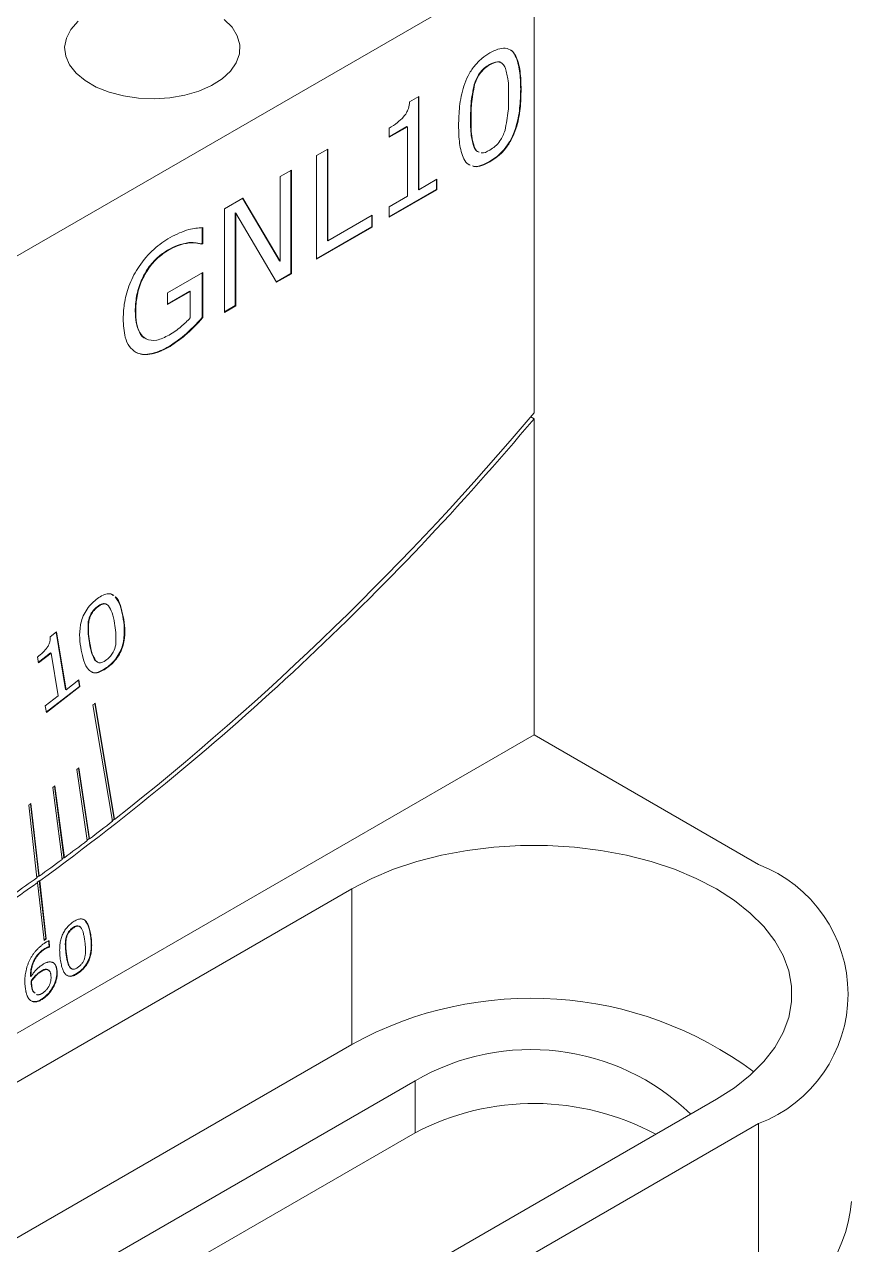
# Model space of a CAD drawing. Header units: inches. Extents: x 0.1 to 10.9, y 0 to 8.5.
# Drawn here: x 9.757 to 10.278, y 6.767 to 7.536 of the extents above; entities that cross this region are included whole.
import ezdxf

# ---------------------------------------------------------------- set-up
doc = ezdxf.new("R2010")
doc.units = ezdxf.units.IN
doc.header["$MEASUREMENT"] = 0

msp = doc.modelspace()

# ---------------------------------------------------------------- linework, layer by layer
at = {"color": 7, "linetype": 'Continuous', "lineweight": 0}
for p, q in [((9.22979, 7.088), (10.07832, 7.57785)), ((10.07832, 7.29087), (10.07832, 7.57785)), ((10.05021, 7.51044), (10.0505, 7.51027)), ((10.04064, 7.49799), (10.04092, 7.49783)), ((9.99996, 7.48689), (10.00574, 7.49022)), ((10.00546, 7.49006), (10.00546, 7.43168)), ((10.00574, 7.49022), (10.00574, 7.43152)), ((10.06991, 7.49497), (10.07019, 7.49481)), ((10.0384, 7.4767), (10.03868, 7.47654)), ((9.9983, 7.47137), (9.98713, 7.46492)), ((9.99858, 7.47121), (9.98713, 7.46459)), ((9.98713, 7.46459), (9.98713, 7.47038)), ((9.9983, 7.47137), (9.99858, 7.47121)), ((9.99858, 7.42738), (9.99858, 7.47121)), ((9.9413, 7.45302), (9.94846, 7.45715)), ((9.9413, 7.3877), (9.9413, 7.45302)), ((9.94818, 7.45699), (9.94818, 7.39944)), ((9.94846, 7.45715), (9.94846, 7.39927)), ((10.04059, 7.45819), (10.04088, 7.45802)), ((9.91838, 7.43979), (9.92555, 7.44393)), ((9.92526, 7.44376), (9.92526, 7.37877)), ((9.92555, 7.44393), (9.92555, 7.3786)), ((10.03789, 7.44723), (10.03695, 7.44759)), ((10.05021, 7.44925), (10.0505, 7.44908)), ((9.91838, 7.38645), (9.91838, 7.43979)), ((10.00574, 7.43152), (10.0172, 7.43813)), ((10.01692, 7.43797), (10.01692, 7.43168)), ((10.0172, 7.43813), (10.0172, 7.43152)), ((10.01692, 7.43168), (9.98713, 7.41448)), ((10.0172, 7.43152), (9.98713, 7.41415)), ((10.00546, 7.43168), (10.00574, 7.43152)), ((10.01692, 7.43168), (10.0172, 7.43152)), ((9.8833, 7.41954), (9.89491, 7.42624)), ((9.89477, 7.42616), (9.9181, 7.38661)), ((9.89491, 7.42624), (9.91838, 7.38645)), ((9.98713, 7.42077), (9.99858, 7.42738)), ((9.98713, 7.41415), (9.98713, 7.42077)), ((9.8833, 7.35421), (9.8833, 7.41954)), ((9.89018, 7.41695), (9.89018, 7.35851)), ((9.89018, 7.41695), (9.89046, 7.41679)), ((9.89046, 7.41679), (9.89046, 7.35835)), ((9.91619, 7.3732), (9.89046, 7.41679)), ((9.94846, 7.39927), (9.97639, 7.4154)), ((9.9761, 7.41523), (9.9761, 7.40812)), ((9.97639, 7.4154), (9.97639, 7.40795)), ((9.86941, 7.40779), (9.86941, 7.39779)), ((9.86969, 7.40763), (9.86969, 7.39763)), ((9.9761, 7.40812), (9.9413, 7.38802)), ((9.97639, 7.40795), (9.9413, 7.3877)), ((9.9761, 7.40812), (9.97639, 7.40795)), ((9.86096, 7.39821), (9.86125, 7.39805)), ((9.86941, 7.39779), (9.86873, 7.3974)), ((9.86873, 7.3974), (9.86901, 7.39723)), ((9.86969, 7.39763), (9.86901, 7.39723)), ((9.86941, 7.39779), (9.86969, 7.39763)), ((9.94818, 7.39944), (9.94846, 7.39927)), ((9.84757, 7.39345), (9.84785, 7.39329)), ((9.9181, 7.38661), (9.91838, 7.38645)), ((9.8475, 7.36662), (9.86969, 7.37944)), ((9.86941, 7.37927), (9.86941, 7.35107)), ((9.86969, 7.37944), (9.86969, 7.35091)), ((9.92526, 7.37877), (9.91605, 7.37345)), ((9.92555, 7.3786), (9.91619, 7.3732)), ((9.92526, 7.37877), (9.92555, 7.3786)), ((9.86153, 7.36761), (9.8475, 7.35951)), ((9.86182, 7.36745), (9.8475, 7.35918)), ((9.8475, 7.35918), (9.8475, 7.36662)), ((9.86153, 7.36761), (9.86182, 7.36745)), ((9.86182, 7.35072), (9.86182, 7.36745)), ((9.82716, 7.35513), (9.82745, 7.35497)), ((9.86941, 7.35107), (9.86969, 7.35091)), ((9.89018, 7.35851), (9.8833, 7.35454)), ((9.89046, 7.35835), (9.8833, 7.35421)), ((9.89018, 7.35851), (9.89046, 7.35835)), ((9.84879, 7.33297), (9.84907, 7.3328)), ((10.07622, 7.2884), (10.07832, 7.28719)), ((10.07832, 7.28719), (10.07832, 7.08792)), ((9.81254, 7.17646), (9.81336, 7.17589)), ((9.80309, 7.16867), (9.80337, 7.1685)), ((9.79756, 7.15941), (9.79784, 7.15924)), ((9.81935, 7.16275), (9.81963, 7.16259)), ((9.7736, 7.14978), (9.77764, 7.15292)), ((9.77742, 7.15274), (9.78327, 7.11655)), ((9.77764, 7.15292), (9.78356, 7.11639)), ((9.79831, 7.14596), (9.7986, 7.14579)), ((9.76616, 7.1333), (9.76555, 7.137)), ((9.77389, 7.13967), (9.7661, 7.13363)), ((9.77417, 7.13951), (9.76616, 7.1333)), ((9.77389, 7.13967), (9.77417, 7.13951)), ((9.77855, 7.11251), (9.77417, 7.13951)), ((9.80195, 7.13495), (9.80223, 7.13479)), ((9.80991, 7.13093), (9.81019, 7.13077)), ((9.78356, 7.11639), (9.79158, 7.1226)), ((9.79135, 7.12243), (9.79198, 7.11853)), ((9.79158, 7.1226), (9.79226, 7.11837)), ((9.79198, 7.11853), (9.77115, 7.1024)), ((9.79226, 7.11837), (9.77121, 7.10206)), ((9.78327, 7.11655), (9.78356, 7.11639)), ((9.79198, 7.11853), (9.79226, 7.11837)), ((9.77053, 7.1063), (9.77855, 7.11251)), ((9.77121, 7.10206), (9.77053, 7.1063)), ((9.8005, 7.10688), (9.81278, 7.03356)), ((9.80167, 7.10779), (9.81389, 7.03481)), ((9.8019, 7.10797), (9.81418, 7.03465)), ((9.22979, 6.59808), (10.07832, 7.08792)), ((10.21974, 7.00628), (10.07832, 7.08792)), ((9.79148, 7.06702), (9.79809, 7.02262)), ((9.79171, 7.0672), (9.79837, 7.02246)), ((9.79031, 7.06614), (9.79698, 7.02139)), ((9.7752, 7.05482), (9.78113, 7.00952)), ((9.77636, 7.05568), (9.78225, 7.01072)), ((9.7766, 7.05585), (9.78253, 7.01056)), ((9.76005, 7.04378), (9.76524, 6.99795)), ((9.76121, 7.04462), (9.76636, 6.99912)), ((9.76145, 7.04479), (9.76664, 6.99896)), ((9.81389, 7.03481), (9.81418, 7.03465)), ((9.79809, 7.02262), (9.79837, 7.02246)), ((9.78225, 7.01072), (9.78253, 7.01056)), ((9.76636, 6.99912), (9.76664, 6.99896)), ((9.3978, 6.66437), (9.96348, 6.99093)), ((9.7653, 6.99507), (9.76558, 6.99491)), ((9.76558, 6.99491), (9.76972, 6.95839)), ((9.7667, 6.99608), (9.76699, 6.99592)), ((9.77084, 6.95957), (9.7667, 6.99608)), ((9.77112, 6.9594), (9.76699, 6.99592)), ((9.96348, 6.89295), (9.96348, 6.99093)), ((9.76968, 6.95873), (9.77084, 6.95957)), ((9.76972, 6.95839), (9.77112, 6.9594)), ((9.77084, 6.95957), (9.77112, 6.9594)), ((9.78347, 6.95974), (9.78375, 6.95957)), ((9.78768, 6.96636), (9.78797, 6.9662)), ((9.79902, 6.96132), (9.7993, 6.96116)), ((9.76907, 6.95262), (9.76935, 6.95245)), ((9.77257, 6.95839), (9.77298, 6.95456)), ((9.77298, 6.95456), (9.7728, 6.95443)), ((9.7728, 6.95443), (9.77308, 6.95427)), ((9.77286, 6.95822), (9.77326, 6.9544)), ((9.77298, 6.95456), (9.77326, 6.9544)), ((9.77326, 6.9544), (9.77308, 6.95427)), ((9.78363, 6.9498), (9.78391, 6.94964)), ((9.76121, 6.9359), (9.76149, 6.93574)), ((9.76695, 6.93853), (9.76723, 6.93837)), ((9.77259, 6.93958), (9.77105, 6.94032)), ((9.77105, 6.94032), (9.77133, 6.94015)), ((9.77769, 6.93957), (9.77797, 6.9394)), ((9.78592, 6.94157), (9.7862, 6.9414)), ((9.7915, 6.93838), (9.79178, 6.93822)), ((9.76152, 6.93288), (9.76181, 6.93272)), ((9.76165, 6.93092), (9.76194, 6.93076)), ((9.76919, 6.92211), (9.76948, 6.92194)), ((9.76218, 6.92011), (9.76247, 6.91994)), ((9.3978, 6.56638), (9.96348, 6.89295)), ((10.00336, 6.86992), (9.43768, 6.54336)), ((10.00336, 6.83726), (10.00336, 6.86992)), ((9.62746, 6.53178), (10.19315, 6.85835)), ((10.00336, 6.83726), (9.44254, 6.51351)), ((9.65405, 6.51644), (10.21974, 6.843)), ((10.21974, 6.843), (10.21974, 6.71235))]:
    msp.add_line(p, q, dxfattribs=at)
at = {"color": 7, "linetype": 'Continuous', "lineweight": 0, "flags": 128}
for points in [[(9.79116, 7.53765), (9.78667, 7.53256), (9.78382, 7.52709), (9.78271, 7.52141), (9.78338, 7.51571), (9.7858, 7.51017), (9.78989, 7.50497), (9.79553, 7.50028), (9.80252, 7.49624), (9.81066, 7.49298), (9.81967, 7.49062), (9.82926, 7.48922), (9.83914, 7.48884), (9.84897, 7.48948), (9.85845, 7.49112), (9.86727, 7.49372), (9.87514, 7.49718), (9.88182, 7.50139), (9.88708, 7.50623), (9.89077, 7.51153), (9.89275, 7.51713), (9.89297, 7.52284), (9.89143, 7.52848), (9.88816, 7.53388), (9.88327, 7.53884)], [(9.96348, 6.99093), (9.97611, 6.9975), (9.98987, 7.00327), (10.00459, 7.00817), (10.02012, 7.01216), (10.03628, 7.0152), (10.05291, 7.01724), (10.06982, 7.01826), (10.08682, 7.01826), (10.10372, 7.01724), (10.12035, 7.0152), (10.13652, 7.01216), (10.15204, 7.00817), (10.16677, 7.00327), (10.18052, 6.9975), (10.19315, 6.99093), (10.20452, 6.98364), (10.21452, 6.9757), (10.22302, 6.9672), (10.22993, 6.95824), (10.23518, 6.9489), (10.23872, 6.93931), (10.24049, 6.92955), (10.24049, 6.91973), (10.23872, 6.90997), (10.23518, 6.90038), (10.22993, 6.89104), (10.22302, 6.88208), (10.21452, 6.87358), (10.20452, 6.86564), (10.19315, 6.85835)]]:
    msp.add_lwpolyline(points, dxfattribs=at)
at = {"color": 7, "linetype": 'Continuous', "lineweight": 0}
for centre, radius, start, end in [((8.68785, 8.46003), 1.81668, 308.31551, 319.94154), ((8.72209, 8.42478), 1.77015, 306.17721, 320.01039), ((8.92011, 8.23572), 1.43156, 307.95104, 308.02177), ((8.91478, 8.21932), 1.44789, 307.20681, 307.27624), ((8.93355, 8.19429), 1.41661, 306.45063, 306.52108), ((8.95203, 8.16895), 1.38524, 305.6832, 305.75471), ((8.86889, 8.24365), 1.53469, 307.27572, 307.95485), ((8.85858, 8.25671), 1.55102, 307.95377, 308.01904), ((8.8887, 8.21759), 1.50194, 306.52058, 307.20955), ((8.87852, 8.23083), 1.51835, 307.20842, 307.27463), ((8.90824, 8.19117), 1.46909, 305.75424, 306.45344), ((8.89821, 8.20459), 1.48554, 306.45226, 306.51945), ((10.18875, 6.92464), 0.08732, 290.78342, 69.21658), ((8.92746, 8.16444), 1.43617, 304.97624, 305.68608), ((8.91759, 8.17801), 1.45265, 305.68486, 305.75306), ((8.92682, 8.16275), 1.43784, 304.8458, 305.68669), ((8.91532, 8.1786), 1.45712, 305.68497, 305.75295), ((10.07668, 6.68736), 0.23469, 53.34795, 118.83766), ((10.0764, 6.74511), 0.14461, 45.93008, 120.3362), ((10.07823, 6.69451), 0.16119, 61.585, 117.67413), ((10.17822, 6.80397), 0.10059, 294.37466, 354.3052)]:
    msp.add_arc(centre, radius, start, end, dxfattribs=at)
for points, knots in [([(10.0505, 7.51771), (10.05219, 7.51859), (10.05557, 7.52035), (10.06039, 7.52104), (10.06435, 7.5195), (10.06784, 7.51475), (10.0699, 7.50633), (10.07009, 7.49865), (10.07019, 7.49481)], [0, 0, 0, 0, 0.125099, 0.249988, 0.374791, 0.499798, 0.74959, 1, 1, 1, 1]), ([(10.03081, 7.47199), (10.0309, 7.47595), (10.0311, 7.48387), (10.0331, 7.49467), (10.03663, 7.50347), (10.04058, 7.50958), (10.04542, 7.51448), (10.0488, 7.51663), (10.0505, 7.51771)], [0, 0, 0, 0, 0.250435, 0.500237, 0.625233, 0.750039, 0.874898, 1, 1, 1, 1]), ([(10.0634, 7.5195), (10.06355, 7.51945), (10.06501, 7.51892), (10.06741, 7.51464), (10.06966, 7.50657), (10.06982, 7.49884), (10.06991, 7.49497)], [0, 0, 0, 0, 0.022461, 0.217915, 0.608474, 1, 1, 1, 1]), ([(10.05021, 7.51044), (10.04909, 7.50972), (10.04685, 7.50828), (10.04305, 7.50411), (10.04155, 7.50031), (10.04064, 7.49799)], [0, 0, 0, 0, 0.281165, 0.561581, 1, 1, 1, 1]), ([(10.0505, 7.51027), (10.04937, 7.50955), (10.04713, 7.50812), (10.04333, 7.50394), (10.04183, 7.50015), (10.04092, 7.49783)], [0, 0, 0, 0, 0.281165, 0.561581, 1, 1, 1, 1]), ([(10.058, 7.51127), (10.05799, 7.51129), (10.05738, 7.51206), (10.05481, 7.51257), (10.05196, 7.51124), (10.05021, 7.51044)], [0, 0, 0, 0, 0.011297, 0.396616, 1, 1, 1, 1]), ([(10.06001, 7.50893), (10.05948, 7.50976), (10.05843, 7.51143), (10.05518, 7.51252), (10.05227, 7.51112), (10.0505, 7.51027)], [0, 0, 0, 0, 0.280849, 0.561118, 1, 1, 1, 1]), ([(10.06231, 7.49026), (10.06234, 7.49409), (10.06239, 7.50092), (10.06073, 7.50649), (10.06001, 7.50893)], [0, 0, 0, 0, 0.5608985, 1, 1, 1, 1]), ([(10.04064, 7.49799), (10.03983, 7.49386), (10.03839, 7.48646), (10.0384, 7.47969), (10.0384, 7.4767)], [0, 0, 0, 0, 0.5588379, 1, 1, 1, 1]), ([(10.04092, 7.49783), (10.04012, 7.49369), (10.03868, 7.48629), (10.03868, 7.47952), (10.03868, 7.47654)], [0, 0, 0, 0, 0.5588379, 1, 1, 1, 1]), ([(10.06991, 7.49497), (10.06981, 7.49101), (10.06962, 7.48309), (10.06765, 7.47228), (10.06409, 7.46349), (10.06013, 7.45738), (10.0553, 7.45248), (10.05191, 7.45032), (10.05021, 7.44925)], [0, 0, 0, 0, 0.250442, 0.500252, 0.625226, 0.749995, 0.874887, 1, 1, 1, 1]), ([(10.07019, 7.49481), (10.07009, 7.49084), (10.0699, 7.48293), (10.06794, 7.47212), (10.06438, 7.46332), (10.06042, 7.45721), (10.05558, 7.45231), (10.05219, 7.45016), (10.0505, 7.44908)], [0, 0, 0, 0, 0.250442, 0.500252, 0.625226, 0.749995, 0.874887, 1, 1, 1, 1]), ([(10.06004, 7.46895), (10.06087, 7.47309), (10.06235, 7.48052), (10.06232, 7.48728), (10.06231, 7.49026)], [0, 0, 0, 0, 0.55897, 1, 1, 1, 1]), ([(9.99616, 7.47739), (9.99676, 7.4782), (9.99798, 7.47981), (9.99958, 7.48319), (9.99982, 7.48548), (9.99996, 7.48689)], [0, 0, 0, 0, 0.28053, 0.560631, 1, 1, 1, 1]), ([(9.98713, 7.47038), (9.98886, 7.47143), (9.99195, 7.4733), (9.99487, 7.47614), (9.99616, 7.47739)], [0, 0, 0, 0, 0.560891, 1, 1, 1, 1]), ([(10.0384, 7.4767), (10.03835, 7.4729), (10.03826, 7.46613), (10.03988, 7.46061), (10.04059, 7.45819)], [0, 0, 0, 0, 0.560855, 1, 1, 1, 1]), ([(10.03868, 7.47654), (10.03863, 7.47274), (10.03855, 7.46596), (10.04016, 7.46045), (10.04088, 7.45802)], [0, 0, 0, 0, 0.560855, 1, 1, 1, 1]), ([(10.03817, 7.44707), (10.03771, 7.44721), (10.0359, 7.44777), (10.03321, 7.45218), (10.03106, 7.4604), (10.03089, 7.46812), (10.03081, 7.47199)], [0, 0, 0, 0, 0.0643244, 0.2513881, 0.6252299, 1, 1, 1, 1]), ([(10.0505, 7.45653), (10.05162, 7.45724), (10.05386, 7.45868), (10.05767, 7.46283), (10.05914, 7.46663), (10.06004, 7.46895)], [0, 0, 0, 0, 0.281321, 0.561907, 1, 1, 1, 1]), ([(10.04059, 7.45819), (10.04107, 7.45723), (10.04175, 7.45588), (10.04306, 7.45555), (10.04344, 7.45545)], [0, 0, 0, 0, 0.708289, 1, 1, 1, 1]), ([(10.04088, 7.45802), (10.04135, 7.45707), (10.04203, 7.45572), (10.04334, 7.45538), (10.04373, 7.45529)], [0, 0, 0, 0, 0.708289, 1, 1, 1, 1]), ([(10.04506, 7.45482), (10.04513, 7.45479), (10.04658, 7.45426), (10.04859, 7.45542), (10.0505, 7.45653)], [0, 0, 0, 0, 0.051008, 1, 1, 1, 1]), ([(10.0505, 7.44908), (10.04882, 7.44824), (10.04546, 7.44654), (10.04156, 7.44564), (10.03989, 7.44639), (10.03949, 7.44657)], [0, 0, 0, 0, 0.432065, 0.863458, 1, 1, 1, 1]), ([(10.05021, 7.44925), (10.04854, 7.4484), (10.04519, 7.44672), (10.04139, 7.4458), (10.03981, 7.44648), (10.03951, 7.44662)], [0, 0, 0, 0, 0.447021, 0.893346, 1, 1, 1, 1]), ([(9.8491, 7.40145), (9.85309, 7.4034), (9.86024, 7.40689), (9.8668, 7.4074), (9.86969, 7.40763)], [0, 0, 0, 0, 0.559557, 1, 1, 1, 1]), ([(9.81957, 7.3502), (9.81972, 7.3537), (9.82003, 7.36068), (9.82333, 7.37227), (9.82957, 7.38413), (9.83866, 7.3947), (9.84561, 7.39919), (9.8491, 7.40145)], [0, 0, 0, 0, 0.187056, 0.373754, 0.560302, 0.779786, 1, 1, 1, 1]), ([(9.86096, 7.39821), (9.85853, 7.39779), (9.85419, 7.39704), (9.84959, 7.39455), (9.84757, 7.39345)], [0, 0, 0, 0, 0.559766, 1, 1, 1, 1]), ([(9.86125, 7.39805), (9.85881, 7.39763), (9.85447, 7.39687), (9.84988, 7.39438), (9.84785, 7.39329)], [0, 0, 0, 0, 0.559766, 1, 1, 1, 1]), ([(9.86873, 7.3974), (9.86734, 7.39771), (9.86486, 7.39826), (9.86215, 7.39823), (9.86096, 7.39821)], [0, 0, 0, 0, 0.560089, 1, 1, 1, 1]), ([(9.86901, 7.39723), (9.86762, 7.39754), (9.86515, 7.3981), (9.86244, 7.39806), (9.86125, 7.39805)], [0, 0, 0, 0, 0.560089, 1, 1, 1, 1]), ([(9.84757, 7.39345), (9.8454, 7.39204), (9.84108, 7.38922), (9.83512, 7.38236), (9.83041, 7.37374), (9.82756, 7.36419), (9.8273, 7.35815), (9.82716, 7.35513)], [0, 0, 0, 0, 0.1868738, 0.3732747, 0.5597773, 0.7796013, 1, 1, 1, 1]), ([(9.84785, 7.39329), (9.84569, 7.39188), (9.84136, 7.38906), (9.83541, 7.3822), (9.83069, 7.37358), (9.82785, 7.36403), (9.82758, 7.35799), (9.82745, 7.35497)], [0, 0, 0, 0, 0.1868738, 0.3732747, 0.5597773, 0.7796013, 1, 1, 1, 1]), ([(9.82716, 7.35513), (9.82725, 7.35259), (9.82742, 7.34752), (9.82962, 7.34159), (9.8319, 7.33798), (9.83386, 7.33776), (9.83391, 7.33775)], [0, 0, 0, 0, 0.3309383, 0.661294, 0.9911382, 1, 1, 1, 1]), ([(9.82745, 7.35497), (9.82754, 7.35245), (9.82774, 7.34743), (9.82978, 7.34115), (9.83397, 7.33687), (9.84058, 7.33601), (9.84585, 7.3386), (9.84848, 7.3399)], [0, 0, 0, 0, 0.187222, 0.374115, 0.560718, 0.780001, 1, 1, 1, 1]), ([(9.86941, 7.35107), (9.86571, 7.34708), (9.8591, 7.33996), (9.85194, 7.3351), (9.84879, 7.33297)], [0, 0, 0, 0, 0.560352, 1, 1, 1, 1]), ([(9.86969, 7.35091), (9.86599, 7.34692), (9.85938, 7.3398), (9.85222, 7.33494), (9.84907, 7.3328)], [0, 0, 0, 0, 0.560352, 1, 1, 1, 1]), ([(9.82769, 7.32899), (9.82619, 7.33012), (9.82318, 7.3324), (9.82012, 7.33956), (9.81978, 7.34617), (9.81957, 7.3502)], [0, 0, 0, 0, 0.279953, 0.560098, 1, 1, 1, 1]), ([(9.84848, 7.3399), (9.85105, 7.34155), (9.85563, 7.3445), (9.85993, 7.34882), (9.86182, 7.35072)], [0, 0, 0, 0, 0.559899, 1, 1, 1, 1]), ([(9.84879, 7.33297), (9.84662, 7.33181), (9.84229, 7.32951), (9.83643, 7.32788), (9.83131, 7.32759), (9.82871, 7.32863), (9.82741, 7.32915)], [0, 0, 0, 0, 0.280085, 0.560055, 0.780079, 1, 1, 1, 1]), ([(9.84907, 7.3328), (9.84691, 7.33165), (9.84258, 7.32935), (9.83671, 7.32772), (9.8316, 7.32743), (9.82899, 7.32847), (9.82769, 7.32899)], [0, 0, 0, 0, 0.280085, 0.560055, 0.780079, 1, 1, 1, 1]), ([(9.80252, 7.17322), (9.80368, 7.17408), (9.80601, 7.17579), (9.80949, 7.17703), (9.81215, 7.17694), (9.81327, 7.17603), (9.81365, 7.17573)], [0, 0, 0, 0, 0.286234, 0.571936, 0.857388, 1, 1, 1, 1]), ([(9.81455, 7.17508), (9.81568, 7.17336), (9.81795, 7.16992), (9.81888, 7.16514), (9.81935, 7.16275)], [0, 0, 0, 0, 0.499408, 1, 1, 1, 1]), ([(9.81481, 7.17493), (9.81481, 7.17493), (9.81639, 7.17384), (9.81804, 7.16948), (9.8191, 7.16489), (9.81963, 7.16259)], [0, 0, 0, 0, 0.002477, 0.500648, 1, 1, 1, 1]), ([(9.79308, 7.14141), (9.79271, 7.14386), (9.79198, 7.14877), (9.79223, 7.15578), (9.79383, 7.16184), (9.79606, 7.16635), (9.7991, 7.17028), (9.80138, 7.17224), (9.80252, 7.17322)], [0, 0, 0, 0, 0.2504322, 0.5002529, 0.6252507, 0.7500317, 0.8748988, 1, 1, 1, 1]), ([(9.80309, 7.16867), (9.80235, 7.16803), (9.80087, 7.16676), (9.79859, 7.16351), (9.79795, 7.16096), (9.79756, 7.15941)], [0, 0, 0, 0, 0.281122, 0.561455, 1, 1, 1, 1]), ([(9.80337, 7.1685), (9.80263, 7.16787), (9.80115, 7.16659), (9.79888, 7.16335), (9.79823, 7.1608), (9.79784, 7.15924)], [0, 0, 0, 0, 0.281122, 0.561455, 1, 1, 1, 1]), ([(9.80947, 7.1699), (9.80919, 7.17013), (9.80844, 7.17076), (9.80624, 7.17084), (9.80429, 7.16949), (9.80309, 7.16867)], [0, 0, 0, 0, 0.18492, 0.502615, 1, 1, 1, 1]), ([(9.81038, 7.16928), (9.80992, 7.1697), (9.80899, 7.17054), (9.80654, 7.17069), (9.80457, 7.16933), (9.80337, 7.1685)], [0, 0, 0, 0, 0.280973, 0.561229, 1, 1, 1, 1]), ([(9.81412, 7.1582), (9.81371, 7.16056), (9.81299, 7.16476), (9.81118, 7.1679), (9.81038, 7.16928)], [0, 0, 0, 0, 0.560864, 1, 1, 1, 1]), ([(9.79756, 7.15941), (9.79744, 7.15673), (9.79722, 7.15193), (9.79798, 7.14779), (9.79831, 7.14596)], [0, 0, 0, 0, 0.558893, 1, 1, 1, 1]), ([(9.79784, 7.15924), (9.79772, 7.15656), (9.7975, 7.15177), (9.79826, 7.14762), (9.7986, 7.14579)], [0, 0, 0, 0, 0.558893, 1, 1, 1, 1]), ([(9.81935, 7.16275), (9.81972, 7.16029), (9.82046, 7.15538), (9.82022, 7.14838), (9.81861, 7.14232), (9.81638, 7.13781), (9.81334, 7.13387), (9.81105, 7.13191), (9.80991, 7.13093)], [0, 0, 0, 0, 0.250426, 0.500225, 0.625208, 0.749996, 0.874891, 1, 1, 1, 1]), ([(9.81963, 7.16259), (9.82, 7.16013), (9.82074, 7.15522), (9.8205, 7.14822), (9.81889, 7.14215), (9.81666, 7.13764), (9.81362, 7.1337), (9.81134, 7.13175), (9.81019, 7.13077)], [0, 0, 0, 0, 0.250426, 0.500225, 0.625208, 0.749996, 0.874891, 1, 1, 1, 1]), ([(9.81485, 7.14473), (9.81499, 7.14742), (9.81524, 7.15224), (9.81446, 7.15638), (9.81412, 7.1582)], [0, 0, 0, 0, 0.558981, 1, 1, 1, 1]), ([(9.77169, 7.14305), (9.77207, 7.14367), (9.77282, 7.14491), (9.77369, 7.14735), (9.77363, 7.14886), (9.7736, 7.14978)], [0, 0, 0, 0, 0.28055, 0.560664, 1, 1, 1, 1]), ([(9.79831, 7.14596), (9.79869, 7.14361), (9.79938, 7.13943), (9.80116, 7.13632), (9.80195, 7.13495)], [0, 0, 0, 0, 0.560782, 1, 1, 1, 1]), ([(9.7986, 7.14579), (9.79898, 7.14345), (9.79966, 7.13927), (9.80145, 7.13615), (9.80223, 7.13479)], [0, 0, 0, 0, 0.560782, 1, 1, 1, 1]), ([(9.80934, 7.13548), (9.81008, 7.13612), (9.81155, 7.1374), (9.81384, 7.14063), (9.81447, 7.14318), (9.81485, 7.14473)], [0, 0, 0, 0, 0.281253, 0.5617, 1, 1, 1, 1]), ([(9.76555, 7.137), (9.76676, 7.13797), (9.76892, 7.13971), (9.77085, 7.14203), (9.77169, 7.14305)], [0, 0, 0, 0, 0.560955, 1, 1, 1, 1]), ([(9.81019, 7.13077), (9.80781, 7.12916), (9.80423, 7.12675), (9.80008, 7.12716), (9.79699, 7.12948), (9.79458, 7.13436), (9.79358, 7.13906), (9.79308, 7.14141)], [0, 0, 0, 0, 0.248355, 0.373404, 0.49867, 0.749014, 1, 1, 1, 1]), ([(9.80991, 7.13093), (9.80756, 7.12938), (9.80403, 7.12706), (9.80059, 7.12707), (9.79971, 7.12771), (9.79961, 7.12779)], [0, 0, 0, 0, 0.635388, 0.955313, 1, 1, 1, 1]), ([(9.80195, 7.13495), (9.80237, 7.1344), (9.80279, 7.13384), (9.80347, 7.1338), (9.80349, 7.1338)], [0, 0, 0, 0, 0.982572, 1, 1, 1, 1]), ([(9.80223, 7.13479), (9.80269, 7.13434), (9.80361, 7.13344), (9.8061, 7.13322), (9.80811, 7.13462), (9.80934, 7.13548)], [0, 0, 0, 0, 0.280929, 0.561133, 1, 1, 1, 1]), ([(9.77997, 6.9467), (9.77989, 6.94735), (9.77973, 6.94862), (9.7796, 6.95052), (9.77954, 6.95234), (9.77959, 6.95409), (9.77972, 6.95575), (9.77995, 6.95735), (9.78026, 6.95887), (9.78067, 6.96032), (9.78118, 6.9617), (9.78179, 6.96303), (9.7825, 6.96429), (9.7833, 6.96549), (9.78421, 6.96664), (9.78522, 6.96771), (9.78632, 6.96874), (9.7871, 6.96934), (9.7875, 6.96965)], [0, 0, 0, 0, 0.09082, 0.175661, 0.254754, 0.328321, 0.396641, 0.459858, 0.518938, 0.574168, 0.626605, 0.677472, 0.727712, 0.77809, 0.829524, 0.883386, 0.940044, 1, 1, 1, 1]), ([(9.7875, 6.96965), (9.7879, 6.96994), (9.78869, 6.9705), (9.78985, 6.97116), (9.79095, 6.97165), (9.79198, 6.97194), (9.79294, 6.97204), (9.79383, 6.97197), (9.79465, 6.9717), (9.7954, 6.97123), (9.79609, 6.9706), (9.79671, 6.96977), (9.79729, 6.96878), (9.79781, 6.96761), (9.79827, 6.96625), (9.79867, 6.96472), (9.79903, 6.96301), (9.79921, 6.96179), (9.7993, 6.96116)], [0, 0, 0, 0, 0.060949, 0.118019, 0.17214, 0.224483, 0.275054, 0.325566, 0.376883, 0.42978, 0.48547, 0.544672, 0.607983, 0.675943, 0.748832, 0.827119, 0.910688, 1, 1, 1, 1]), ([(9.79228, 6.96703), (9.79208, 6.96721), (9.79156, 6.96771), (9.78998, 6.96784), (9.78855, 6.96692), (9.78768, 6.96636)], [0, 0, 0, 0, 0.186231, 0.503328, 1, 1, 1, 1]), ([(9.793, 6.96652), (9.79285, 6.96668), (9.79257, 6.967), (9.79207, 6.96732), (9.79153, 6.96751), (9.79093, 6.96756), (9.79028, 6.96747), (9.78956, 6.96719), (9.78878, 6.96678), (9.78825, 6.9664), (9.78797, 6.9662)], [0, 0, 0, 0, 0.131517, 0.254035, 0.371875, 0.486943, 0.602541, 0.725347, 0.85674, 1, 1, 1, 1]), ([(9.79536, 6.95822), (9.79529, 6.95871), (9.79516, 6.95966), (9.79493, 6.96101), (9.79469, 6.96224), (9.79443, 6.96334), (9.79414, 6.96433), (9.79381, 6.96519), (9.79344, 6.96592), (9.79314, 6.96633), (9.793, 6.96652)], [0, 0, 0, 0, 0.1597034, 0.3083737, 0.4461146, 0.5736775, 0.6915704, 0.8017493, 0.9044064, 1, 1, 1, 1]), ([(9.79416, 6.97187), (9.79421, 6.97187), (9.79498, 6.97177), (9.79647, 6.97005), (9.79816, 6.9666), (9.79873, 6.96308), (9.79902, 6.96132)], [0, 0, 0, 0, 0.0149131, 0.2118853, 0.605458, 1, 1, 1, 1]), ([(9.78347, 6.95974), (9.78341, 6.9594), (9.78327, 6.95868), (9.78316, 6.95759), (9.78311, 6.95641), (9.78313, 6.95518), (9.7832, 6.95389), (9.78331, 6.95256), (9.78345, 6.95119), (9.78357, 6.95027), (9.78363, 6.9498)], [0, 0, 0, 0, 0.0925742, 0.1952616, 0.3087362, 0.4329639, 0.5657229, 0.7045557, 0.8488672, 1, 1, 1, 1]), ([(9.78375, 6.95957), (9.78369, 6.95923), (9.78355, 6.95852), (9.78344, 6.95742), (9.78339, 6.95625), (9.78342, 6.95502), (9.78349, 6.95373), (9.78359, 6.9524), (9.78373, 6.95103), (9.78385, 6.95011), (9.78391, 6.94964)], [0, 0, 0, 0, 0.0925742, 0.1952616, 0.3087362, 0.4329639, 0.5657229, 0.7045557, 0.8488672, 1, 1, 1, 1]), ([(9.78768, 6.96636), (9.78741, 6.96615), (9.78688, 6.96573), (9.78614, 6.96502), (9.78549, 6.96426), (9.78492, 6.96345), (9.78444, 6.9626), (9.78404, 6.96169), (9.7837, 6.96073), (9.78355, 6.96007), (9.78347, 6.95974)], [0, 0, 0, 0, 0.141341, 0.270638, 0.393243, 0.509124, 0.624386, 0.742241, 0.866529, 1, 1, 1, 1]), ([(9.78797, 6.9662), (9.78769, 6.96598), (9.78716, 6.96557), (9.78642, 6.96485), (9.78577, 6.9641), (9.7852, 6.96329), (9.78472, 6.96244), (9.78432, 6.96153), (9.78398, 6.96056), (9.78383, 6.95991), (9.78375, 6.95957)], [0, 0, 0, 0, 0.141341, 0.270638, 0.393243, 0.509124, 0.624386, 0.742241, 0.866529, 1, 1, 1, 1]), ([(9.79902, 6.96132), (9.7991, 6.96066), (9.79926, 6.95939), (9.7994, 6.95747), (9.79945, 6.95564), (9.79941, 6.95389), (9.79927, 6.95222), (9.79905, 6.95062), (9.79873, 6.9491), (9.79832, 6.94766), (9.7978, 6.94628), (9.7972, 6.94497), (9.79649, 6.94372), (9.79568, 6.94252), (9.79478, 6.94138), (9.79377, 6.94031), (9.79267, 6.93929), (9.7919, 6.93869), (9.7915, 6.93838)], [0, 0, 0, 0, 0.0916163, 0.1770064, 0.2566287, 0.3304424, 0.3987701, 0.4622404, 0.5210374, 0.5760968, 0.6281661, 0.6787944, 0.7284311, 0.7786239, 0.8302809, 0.8837638, 0.9400609, 1, 1, 1, 1]), ([(9.7993, 6.96116), (9.79938, 6.9605), (9.79954, 6.95922), (9.79968, 6.95731), (9.79974, 6.95548), (9.79969, 6.95373), (9.79956, 6.95205), (9.79933, 6.95046), (9.79901, 6.94894), (9.7986, 6.9475), (9.79809, 6.94612), (9.79748, 6.94481), (9.79677, 6.94355), (9.79596, 6.94236), (9.79506, 6.94122), (9.79405, 6.94015), (9.79295, 6.93913), (9.79218, 6.93853), (9.79178, 6.93822)], [0, 0, 0, 0, 0.0916163, 0.1770064, 0.2566287, 0.3304424, 0.3987701, 0.4622404, 0.5210374, 0.5760968, 0.6281661, 0.6787944, 0.7284311, 0.7786239, 0.8302809, 0.8837638, 0.9400609, 1, 1, 1, 1]), ([(9.7598, 6.94409), (9.75992, 6.94437), (9.76015, 6.94495), (9.76056, 6.94581), (9.76098, 6.94666), (9.76144, 6.94749), (9.76193, 6.94831), (9.76246, 6.94913), (9.76302, 6.94993), (9.76361, 6.95073), (9.76424, 6.9515), (9.76489, 6.95226), (9.76558, 6.95299), (9.7663, 6.95371), (9.76705, 6.95439), (9.76783, 6.95506), (9.76864, 6.9557), (9.76919, 6.9561), (9.76947, 6.95631)], [0, 0, 0, 0, 0.057713, 0.115326, 0.172889, 0.230538, 0.288514, 0.347364, 0.406988, 0.467869, 0.529694, 0.592496, 0.656057, 0.721246, 0.788134, 0.856718, 0.927407, 1, 1, 1, 1]), ([(9.76907, 6.95262), (9.76875, 6.95238), (9.76813, 6.95192), (9.76724, 6.95114), (9.7664, 6.95031), (9.76562, 6.94942), (9.76489, 6.94849), (9.76424, 6.94749), (9.76363, 6.94645), (9.7631, 6.94536), (9.76262, 6.94424), (9.76222, 6.9431), (9.76188, 6.94194), (9.76161, 6.94076), (9.7614, 6.93956), (9.76127, 6.93835), (9.76119, 6.93712), (9.7612, 6.93631), (9.76121, 6.9359)], [0, 0, 0, 0, 0.065747, 0.128466, 0.189001, 0.24794, 0.305594, 0.362921, 0.420719, 0.479418, 0.539065, 0.599197, 0.660694, 0.723402, 0.788737, 0.856206, 0.926281, 1, 1, 1, 1]), ([(9.76935, 6.95245), (9.76903, 6.95222), (9.76841, 6.95176), (9.76752, 6.95097), (9.76668, 6.95014), (9.7659, 6.94926), (9.76518, 6.94832), (9.76452, 6.94733), (9.76392, 6.94629), (9.76338, 6.9452), (9.7629, 6.94408), (9.7625, 6.94294), (9.76216, 6.94178), (9.76189, 6.9406), (9.76168, 6.9394), (9.76156, 6.93819), (9.76148, 6.93696), (9.76149, 6.93615), (9.76149, 6.93574)], [0, 0, 0, 0, 0.065747, 0.128466, 0.189001, 0.24794, 0.305594, 0.362921, 0.420719, 0.479418, 0.539065, 0.599197, 0.660694, 0.723402, 0.788737, 0.856206, 0.926281, 1, 1, 1, 1]), ([(9.7728, 6.95443), (9.7727, 6.95441), (9.77248, 6.95437), (9.77211, 6.95424), (9.77168, 6.95408), (9.77102, 6.95378), (9.77014, 6.95334), (9.76943, 6.95286), (9.76907, 6.95262)], [0, 0, 0, 0, 0.084196, 0.183082, 0.29922, 0.432416, 0.71538, 1, 1, 1, 1]), ([(9.77308, 6.95427), (9.77298, 6.95425), (9.77276, 6.95421), (9.77239, 6.95408), (9.77196, 6.95392), (9.7713, 6.95361), (9.77042, 6.95318), (9.76971, 6.9527), (9.76935, 6.95245)], [0, 0, 0, 0, 0.084196, 0.183082, 0.29922, 0.432416, 0.71538, 1, 1, 1, 1]), ([(9.76947, 6.95631), (9.76965, 6.95643), (9.76998, 6.95667), (9.77046, 6.95699), (9.7709, 6.95727), (9.77143, 6.95759), (9.77208, 6.95793), (9.77259, 6.95812), (9.77286, 6.95822)], [0, 0, 0, 0, 0.155562, 0.297555, 0.427726, 0.542932, 0.767034, 1, 1, 1, 1]), ([(9.79551, 6.94827), (9.79557, 6.94863), (9.7957, 6.94937), (9.79581, 6.95047), (9.79587, 6.95161), (9.79586, 6.95279), (9.7958, 6.95402), (9.7957, 6.95535), (9.79555, 6.95676), (9.79543, 6.95772), (9.79536, 6.95822)], [0, 0, 0, 0, 0.098141, 0.201398, 0.311003, 0.426822, 0.5524, 0.689816, 0.838559, 1, 1, 1, 1]), ([(9.7579, 6.9289), (9.75783, 6.92956), (9.75771, 6.93086), (9.75766, 6.93284), (9.75771, 6.93477), (9.75788, 6.93666), (9.75816, 6.93853), (9.75858, 6.94039), (9.75911, 6.94224), (9.75957, 6.94347), (9.7598, 6.94409)], [0, 0, 0, 0, 0.146064, 0.284458, 0.414864, 0.538355, 0.657083, 0.772629, 0.886782, 1, 1, 1, 1]), ([(9.76781, 6.94255), (9.76809, 6.94275), (9.76865, 6.94313), (9.76946, 6.94364), (9.77022, 6.94406), (9.77095, 6.94441), (9.77166, 6.94467), (9.77238, 6.94483), (9.77312, 6.94493), (9.7736, 6.94491), (9.77385, 6.9449)], [0, 0, 0, 0, 0.137778, 0.267025, 0.389015, 0.504304, 0.618282, 0.738019, 0.865246, 1, 1, 1, 1]), ([(9.77385, 6.9449), (9.77413, 6.94487), (9.77469, 6.94481), (9.77544, 6.94453), (9.7761, 6.94409), (9.77667, 6.94349), (9.77714, 6.94273), (9.77751, 6.94179), (9.7778, 6.94067), (9.77791, 6.93984), (9.77797, 6.9394)], [0, 0, 0, 0, 0.118689, 0.234538, 0.350378, 0.466835, 0.587984, 0.715487, 0.852582, 1, 1, 1, 1]), ([(9.77479, 6.9447), (9.77501, 6.94465), (9.77585, 6.94444), (9.77708, 6.94286), (9.77746, 6.94081), (9.77769, 6.93957)], [0, 0, 0, 0, 0.11547, 0.459608, 1, 1, 1, 1]), ([(9.79178, 6.93822), (9.79137, 6.93793), (9.79058, 6.93736), (9.78942, 6.9367), (9.78833, 6.93621), (9.7873, 6.93591), (9.78634, 6.93579), (9.78545, 6.93586), (9.78462, 6.93612), (9.78388, 6.93657), (9.78319, 6.9372), (9.78256, 6.93802), (9.78199, 6.93901), (9.78147, 6.94019), (9.78101, 6.94155), (9.7806, 6.9431), (9.78025, 6.94482), (9.78007, 6.94606), (9.77997, 6.9467)], [0, 0, 0, 0, 0.060897, 0.117893, 0.171944, 0.223815, 0.274371, 0.324681, 0.375592, 0.428025, 0.483036, 0.541926, 0.605402, 0.67353, 0.746674, 0.825395, 0.909666, 1, 1, 1, 1]), ([(9.78363, 6.9498), (9.7837, 6.9493), (9.78383, 6.94834), (9.78406, 6.947), (9.78429, 6.94579), (9.78453, 6.94473), (9.7848, 6.94377), (9.78513, 6.94295), (9.78548, 6.94219), (9.78578, 6.94177), (9.78592, 6.94157)], [0, 0, 0, 0, 0.164335, 0.314844, 0.450731, 0.573609, 0.686647, 0.795536, 0.899521, 1, 1, 1, 1]), ([(9.78391, 6.94964), (9.78398, 6.94914), (9.78411, 6.94818), (9.78435, 6.94684), (9.78457, 6.94563), (9.78481, 6.94456), (9.78508, 6.94361), (9.78541, 6.94278), (9.78576, 6.94203), (9.78606, 6.94161), (9.7862, 6.9414)], [0, 0, 0, 0, 0.164335, 0.314844, 0.450731, 0.573609, 0.686647, 0.795536, 0.899521, 1, 1, 1, 1]), ([(9.79131, 6.94167), (9.79159, 6.94189), (9.79212, 6.9423), (9.79286, 6.94301), (9.79351, 6.94377), (9.79408, 6.94457), (9.79456, 6.94543), (9.79496, 6.94634), (9.79529, 6.9473), (9.79543, 6.94794), (9.79551, 6.94827)], [0, 0, 0, 0, 0.141648, 0.272119, 0.393721, 0.509853, 0.625365, 0.744014, 0.867738, 1, 1, 1, 1]), ([(9.76149, 6.93574), (9.76173, 6.93609), (9.7622, 6.93678), (9.76292, 6.93776), (9.76365, 6.93867), (9.76438, 6.93953), (9.76515, 6.94035), (9.76598, 6.94111), (9.76687, 6.94186), (9.76749, 6.94232), (9.76781, 6.94255)], [0, 0, 0, 0, 0.129712, 0.254293, 0.374863, 0.490884, 0.607906, 0.731762, 0.861511, 1, 1, 1, 1]), ([(9.76695, 6.93853), (9.7667, 6.93835), (9.7662, 6.93798), (9.76548, 6.93738), (9.76478, 6.93675), (9.76412, 6.93608), (9.76347, 6.93536), (9.76281, 6.9346), (9.76217, 6.93376), (9.76174, 6.93318), (9.76152, 6.93288)], [0, 0, 0, 0, 0.12905, 0.253874, 0.375971, 0.495058, 0.614404, 0.737899, 0.866505, 1, 1, 1, 1]), ([(9.76723, 6.93837), (9.76698, 6.93818), (9.76648, 6.93782), (9.76576, 6.93722), (9.76507, 6.93659), (9.7644, 6.93591), (9.76375, 6.93519), (9.7631, 6.93443), (9.76245, 6.9336), (9.76202, 6.93301), (9.76181, 6.93272)], [0, 0, 0, 0, 0.12905, 0.253874, 0.375971, 0.495058, 0.614404, 0.737899, 0.866505, 1, 1, 1, 1]), ([(9.77105, 6.94032), (9.7709, 6.94032), (9.7706, 6.94033), (9.77011, 6.94023), (9.76962, 6.94009), (9.76892, 6.93977), (9.76803, 6.93927), (9.76732, 6.93878), (9.76695, 6.93853)], [0, 0, 0, 0, 0.1215095, 0.2428145, 0.3633052, 0.486554, 0.738299, 1, 1, 1, 1]), ([(9.77133, 6.94015), (9.77118, 6.94016), (9.77088, 6.94016), (9.7704, 6.94007), (9.7699, 6.93993), (9.76921, 6.9396), (9.76831, 6.9391), (9.7676, 6.93862), (9.76723, 6.93837)], [0, 0, 0, 0, 0.1215095, 0.2428145, 0.3633052, 0.486554, 0.738299, 1, 1, 1, 1]), ([(9.76913, 6.92547), (9.76935, 6.92563), (9.76976, 6.92594), (9.77037, 6.92646), (9.77093, 6.927), (9.77144, 6.92759), (9.77192, 6.9282), (9.77236, 6.92884), (9.77275, 6.92951), (9.7731, 6.93021), (9.7734, 6.93094), (9.77366, 6.93168), (9.77386, 6.93244), (9.774, 6.93321), (9.7741, 6.934), (9.77413, 6.93481), (9.77412, 6.93562), (9.77408, 6.93616), (9.77405, 6.93643)], [0, 0, 0, 0, 0.066259, 0.129477, 0.190303, 0.248851, 0.305269, 0.361765, 0.418195, 0.474951, 0.532765, 0.591563, 0.652041, 0.714701, 0.780306, 0.849889, 0.92281, 1, 1, 1, 1]), ([(9.77769, 6.93957), (9.77772, 6.93918), (9.77778, 6.93842), (9.77777, 6.93723), (9.77766, 6.93604), (9.77747, 6.93484), (9.77717, 6.93362), (9.77678, 6.9324), (9.7763, 6.93117), (9.77573, 6.92994), (9.77509, 6.92874), (9.77439, 6.92759), (9.77365, 6.92651), (9.77286, 6.92549), (9.77201, 6.92454), (9.77112, 6.92366), (9.77017, 6.92283), (9.76952, 6.92235), (9.76919, 6.92211)], [0, 0, 0, 0, 0.068677, 0.134271, 0.198059, 0.260245, 0.321668, 0.382489, 0.444204, 0.506974, 0.569599, 0.630883, 0.690893, 0.750742, 0.811363, 0.872571, 0.935062, 1, 1, 1, 1]), ([(9.77797, 6.9394), (9.778, 6.93902), (9.77806, 6.93826), (9.77805, 6.93707), (9.77794, 6.93588), (9.77775, 6.93467), (9.77745, 6.93346), (9.77706, 6.93223), (9.77658, 6.931), (9.77601, 6.92977), (9.77537, 6.92858), (9.77468, 6.92743), (9.77393, 6.92635), (9.77314, 6.92533), (9.77229, 6.92438), (9.7714, 6.92349), (9.77046, 6.92267), (9.76981, 6.92219), (9.76948, 6.92194)], [0, 0, 0, 0, 0.068677, 0.134271, 0.198059, 0.260245, 0.321668, 0.382489, 0.444204, 0.506974, 0.569599, 0.630883, 0.690893, 0.750742, 0.811363, 0.872571, 0.935062, 1, 1, 1, 1]), ([(9.77405, 6.93643), (9.77401, 6.93673), (9.77394, 6.9373), (9.77376, 6.93805), (9.77353, 6.93869), (9.77323, 6.93919), (9.77287, 6.9396), (9.77243, 6.93989), (9.77192, 6.94008), (9.77153, 6.94013), (9.77133, 6.94015)], [0, 0, 0, 0, 0.149628, 0.287434, 0.413393, 0.529426, 0.641558, 0.756153, 0.874742, 1, 1, 1, 1]), ([(9.7915, 6.93838), (9.7898, 6.93733), (9.78724, 6.93575), (9.78464, 6.93598), (9.7839, 6.93665), (9.78368, 6.93685)], [0, 0, 0, 0, 0.5817717, 0.8746572, 1, 1, 1, 1]), ([(9.78592, 6.94157), (9.78622, 6.94116), (9.78658, 6.94068), (9.78718, 6.94064), (9.78729, 6.94063)], [0, 0, 0, 0, 0.822111, 1, 1, 1, 1]), ([(9.7862, 6.9414), (9.78634, 6.94123), (9.78662, 6.9409), (9.78711, 6.94055), (9.78765, 6.94034), (9.78824, 6.94026), (9.78891, 6.94036), (9.78965, 6.94063), (9.79046, 6.94107), (9.79102, 6.94146), (9.79131, 6.94167)], [0, 0, 0, 0, 0.128524, 0.250456, 0.366729, 0.480662, 0.596098, 0.719274, 0.853339, 1, 1, 1, 1]), ([(9.76247, 6.91994), (9.76217, 6.92006), (9.76158, 6.92029), (9.7608, 6.92091), (9.76009, 6.9217), (9.75958, 6.92253), (9.75922, 6.92329), (9.75895, 6.92392), (9.75872, 6.92462), (9.7585, 6.92537), (9.75831, 6.92617), (9.75815, 6.92703), (9.758, 6.92793), (9.75793, 6.92857), (9.7579, 6.9289)], [0, 0, 0, 0, 0.101204, 0.20636, 0.31702, 0.43512, 0.497115, 0.56129, 0.627891, 0.697226, 0.768932, 0.843007, 0.92022, 1, 1, 1, 1]), ([(9.76152, 6.93288), (9.76153, 6.93273), (9.76154, 6.93242), (9.76155, 6.93195), (9.7616, 6.93146), (9.76163, 6.93111), (9.76165, 6.93092)], [0, 0, 0, 0, 0.231227, 0.456131, 0.700827, 1, 1, 1, 1]), ([(9.76165, 6.93092), (9.76181, 6.92925), (9.76203, 6.92681), (9.76345, 6.9257), (9.7639, 6.92535)], [0, 0, 0, 0, 0.682121, 1, 1, 1, 1]), ([(9.76181, 6.93272), (9.76181, 6.93256), (9.76182, 6.93226), (9.76184, 6.93179), (9.76188, 6.93129), (9.76192, 6.93095), (9.76194, 6.93076)], [0, 0, 0, 0, 0.231227, 0.456131, 0.700827, 1, 1, 1, 1]), ([(9.76194, 6.93076), (9.76209, 6.92909), (9.76232, 6.92665), (9.76373, 6.92554), (9.76419, 6.92519)], [0, 0, 0, 0, 0.682121, 1, 1, 1, 1]), ([(9.76919, 6.92211), (9.76886, 6.92187), (9.7682, 6.92142), (9.76722, 6.92087), (9.76628, 6.92043), (9.76538, 6.92012), (9.76452, 6.91993), (9.7637, 6.91987), (9.76291, 6.91991), (9.76243, 6.92004), (9.76218, 6.92011)], [0, 0, 0, 0, 0.136782, 0.267131, 0.394357, 0.517296, 0.638114, 0.758614, 0.878339, 1, 1, 1, 1]), ([(9.76948, 6.92194), (9.76914, 6.92171), (9.76848, 6.92126), (9.7675, 6.9207), (9.76656, 6.92027), (9.76566, 6.91995), (9.7648, 6.91977), (9.76398, 6.9197), (9.76319, 6.91974), (9.76271, 6.91988), (9.76247, 6.91994)], [0, 0, 0, 0, 0.136782, 0.267131, 0.394357, 0.517296, 0.638114, 0.758614, 0.878339, 1, 1, 1, 1]), ([(9.76502, 6.92438), (9.76517, 6.92434), (9.76548, 6.92426), (9.76596, 6.92423), (9.76646, 6.92426), (9.76697, 6.92436), (9.76749, 6.92454), (9.76802, 6.92477), (9.76858, 6.92509), (9.76895, 6.92534), (9.76913, 6.92547)], [0, 0, 0, 0, 0.1310643, 0.2585535, 0.3814526, 0.5021836, 0.6221289, 0.7455046, 0.8706384, 1, 1, 1, 1])]:
    msp.add_open_spline(points, degree=3, knots=knots, dxfattribs=at)

doc.saveas('drawing.dxf')
